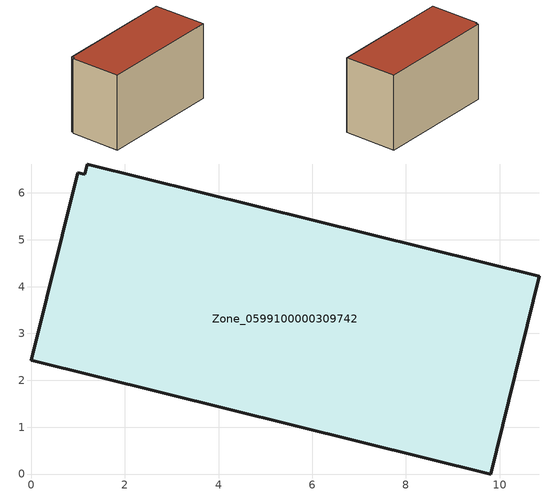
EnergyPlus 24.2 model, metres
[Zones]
Zone_0599100000309742
 floor ground (C_G): 1.2,6.62 10.85,4.22 9.8,0 0,2.43 1,6.43 1.14,6.4 z0
 wall outside (C_F): 9.8,0 10.85,4.22 1.2,6.62 1.14,6.4 1,6.43 0,2.43 9.8,0 z0:6.2
 roof outside (C_R): 10.85,4.22 1.2,6.62 1.14,6.4 1,6.43 0,2.43 9.8,0 z6.2
[BUILDING]
Pand.0599100000309742: North Axis=0; Terrain=City; Loads Convergence Tolerance Value=0.04; Temperature Convergence Tolerance Value=0.4; Solar Distribution=FullExterior; Maximum Number of Warmup Days=25; Minimum Number of Warmup Days=1
[Site:Location]
Rotterdam.The.Hague.AP_ZH_NLD Design_Conditions: Latitude=51.96; Longitude=4.45; Time Zone=1; Elevation=-4.5
[SITE:GROUNDTEMPERATURE:BUILDINGSURFACE]
18, 18, 18, 18, 18, 18, 18, 18, 18, 18, 18, 18
[MATERIAL] Thermal Absorptance=0.9; Solar Absorptance=0.7; Visible Absorptance=0.7
Name | Roughness | Thickness | Conductivity | Density | Specific Heat
G.TI.1946 | MediumSmooth | 0.15 | 1 | 540 | 1210
F.TI.1946 | Rough | 0.3 | 0.857143 | 1920 | 840
R.TI.1946 | MediumRough | 0.2 | 0.1 | 1500 | 1000
[CONSTRUCTION]
C_G: G.TI.1946
C_F: F.TI.1946
C_R: R.TI.1946
[ZONE]
Zone_0599100000309742: Type=1; Multiplier=1; Ceiling Height=Autocalculate; Volume=Autocalculate; Floor Area=autocalculate; Part of Total Floor Area=Yes
[ZONEINFILTRATION:DESIGNFLOWRATE]
Infil_Zone_0599100000309742: Zone or ZoneList or Space or SpaceList=Zone_0599100000309742; Schedule=AlwaysOn; Design Flow Rate Calculation Method=Flow/Area; Flow Rate per Floor Area=0.003; Constant Term Coefficient=1; Temperature Term Coefficient=0; Velocity Term Coefficient=0; Velocity Squared Term Coefficient=0
[HVACTEMPLATE:ZONE:IDEALLOADSAIRSYSTEM]
Zone_0599100000309742: Maximum Heating Supply Air Temperature=50; Minimum Cooling Supply Air Temperature=13; Maximum Heating Supply Air Humidity Ratio=0.0156; Minimum Cooling Supply Air Humidity Ratio=0.0077; Heating Limit=NoLimit; Cooling Limit=NoLimit; Dehumidification Control Type=ConstantSensibleHeatRatio; Cooling Sensible Heat Ratio=0.7; Dehumidification Setpoint=60; Humidification Control Type=None; Humidification Setpoint=30; Outdoor Air Method=None; Outdoor Air Flow Rate per Person=0.00944; Outdoor Air Flow Rate per Zone Floor Area=0; Outdoor Air Flow Rate per Zone=0; Demand Controlled Ventilation Type=None; Outdoor Air Economizer Type=NoEconomizer; Heat Recovery Type=None; Sensible Heat Recovery Effectiveness=0.7; Latent Heat Recovery Effectiveness=0.65
[ZONECONTROL:THERMOSTAT]
ThermostatControl_Zone_0599100000309742: Zone or ZoneList=Zone_0599100000309742; Control Type Schedule=DualSetpointControlType; Control 1=Thermostat_Zone_0599100000309742; Temperature Difference Between Cutout And Setpoint=0
[THERMOSTATSETPOINT:DUALSETPOINT]
Thermostat_Zone_0599100000309742: Heating Setpoint Temperature Schedule=HeatingSetpoint_Zone_0599100000309742; Cooling Setpoint Temperature Schedule=CoolingSetpoint_Zone_0599100000309742
[SCHEDULE:COMPACT]
HeatingSetpoint_Zone_0599100000309742: Through: 12/31, For: AllDays, Until: 24:00, 21
CoolingSetpoint_Zone_0599100000309742: Through: 12/31, For: AllDays, Until: 24:00, 24
DualSetpointControlType: Through: 12/31, For: AllDays, Until: 24:00, 4
AlwaysOn: Through: 12/31, For: AllDays, Until: 24:00, 1
